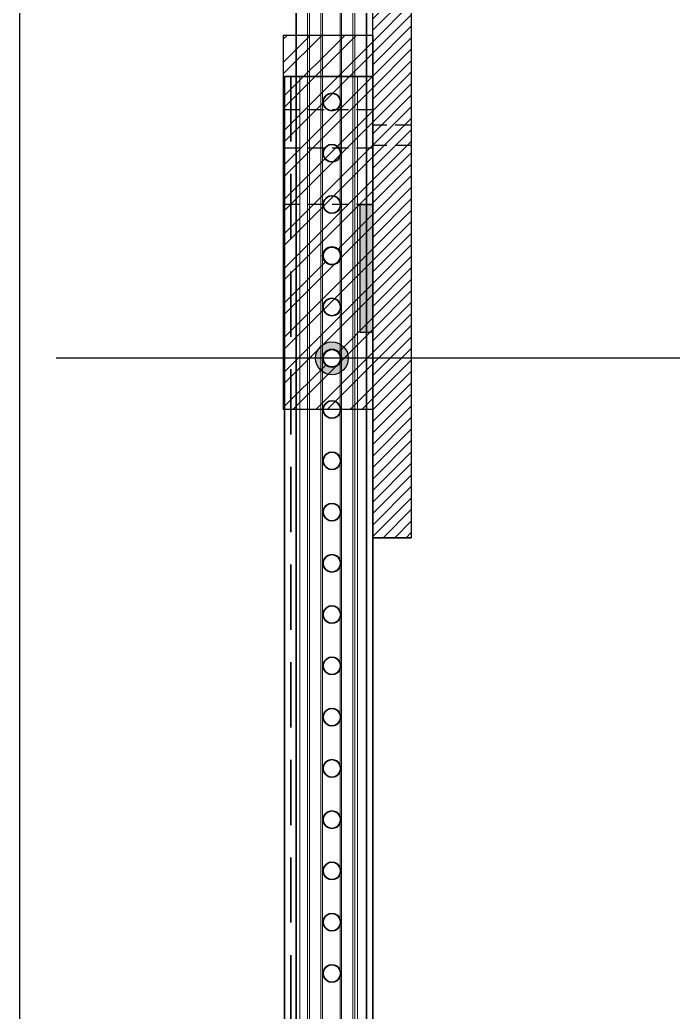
# Model space of a CAD drawing. Extents: x -442948 to -439736, y 420528 to 424220.
# Drawn here: x -442113.9 to -441858.8, y 422780.7 to 423167.9 of the extents above; entities that cross this region are included whole.
import ezdxf

# ---------------------------------------------------------------- set-up
doc = ezdxf.new("R2010")
doc.units = 0
doc.linetypes.add('DASHED2', pattern=[9.525, 6.35, -3.175])
doc.linetypes.add('DASHEDX2', pattern=[38.1, 25.4, -12.7])
doc.layers.add('GORUNEN', color=7, linetype='Continuous', lineweight=35)
doc.layers.add('TEGET', color=8, linetype='Continuous', lineweight=18)

# ---------------------------------------------------------------- blocks, each defined once
blk = doc.blocks.new('RFRF')
at = {"layer": 'GORUNEN', "color": 6}
for points in [[(-436055.46, 422629.79), (-436055.46, 420689.79)], [(-436027.96, 422629.79), (-436027.96, 420689.79)], [(-436055.46, 422226.39), (-436055.46, 422213.19)], [(-436055.46, 422213.19), (-436055.46, 422213.15), (-436055.46, 422213.04), (-436055.46, 422212.86), (-436055.46, 422212.61), (-436055.46, 422212.3), (-436055.46, 422211.94), (-436055.46, 422211.53), (-436055.46, 422211.08), (-436055.46, 422210.6), (-436055.46, 422210.1), (-436055.46, 422209.6), (-436055.46, 422209.1), (-436055.46, 422208.62), (-436055.46, 422208.16)], [(-436055.46, 422208.16), (-436055.46, 422207.94), (-436055.46, 422207.73), (-436055.46, 422207.53), (-436055.46, 422207.34), (-436055.46, 422207.17), (-436055.46, 422207.01), (-436055.46, 422206.87), (-436055.46, 422206.74), (-436055.46, 422206.64), (-436055.46, 422206.55), (-436055.46, 422206.48), (-436055.46, 422206.43), (-436055.46, 422206.4), (-436055.46, 422206.39)], [(-436055.46, 422206.39), (-436055.46, 422193.19)], [(-436055.46, 422193.19), (-436055.46, 422193.15), (-436055.46, 422193.04), (-436055.46, 422192.86), (-436055.46, 422192.61), (-436055.46, 422192.3), (-436055.46, 422191.94), (-436055.46, 422191.53), (-436055.46, 422191.08), (-436055.46, 422190.6), (-436055.46, 422190.1), (-436055.46, 422189.6), (-436055.46, 422189.1), (-436055.46, 422188.62), (-436055.46, 422188.16)], [(-436055.46, 422188.16), (-436055.46, 422187.94), (-436055.46, 422187.73), (-436055.46, 422187.53), (-436055.46, 422187.34), (-436055.46, 422187.17), (-436055.46, 422187.01), (-436055.46, 422186.87), (-436055.46, 422186.74), (-436055.46, 422186.64), (-436055.46, 422186.55), (-436055.46, 422186.48), (-436055.46, 422186.43), (-436055.46, 422186.4), (-436055.46, 422186.39)], [(-436055.46, 422186.39), (-436055.46, 422173.19)], [(-436055.46, 422173.19), (-436055.46, 422173.15), (-436055.46, 422173.04), (-436055.46, 422172.86), (-436055.46, 422172.61), (-436055.46, 422172.3), (-436055.46, 422171.94), (-436055.46, 422171.53), (-436055.46, 422171.08), (-436055.46, 422170.6), (-436055.46, 422170.1), (-436055.46, 422169.6), (-436055.46, 422169.1), (-436055.46, 422168.62), (-436055.46, 422168.16)], [(-436055.46, 422168.16), (-436055.46, 422167.94), (-436055.46, 422167.73), (-436055.46, 422167.53), (-436055.46, 422167.34), (-436055.46, 422167.17), (-436055.46, 422167.01), (-436055.46, 422166.87), (-436055.46, 422166.74), (-436055.46, 422166.64), (-436055.46, 422166.55), (-436055.46, 422166.48), (-436055.46, 422166.43), (-436055.46, 422166.4), (-436055.46, 422166.39)], [(-436055.46, 422166.39), (-436055.46, 422153.19)], [(-436055.46, 422153.19), (-436055.46, 422153.15), (-436055.46, 422153.04), (-436055.46, 422152.86), (-436055.46, 422152.61), (-436055.46, 422152.3), (-436055.46, 422151.94), (-436055.46, 422151.53), (-436055.46, 422151.08), (-436055.46, 422150.6), (-436055.46, 422150.1), (-436055.46, 422149.6), (-436055.46, 422149.1), (-436055.46, 422148.62), (-436055.46, 422148.16)], [(-436055.46, 422148.16), (-436055.46, 422147.94), (-436055.46, 422147.73), (-436055.46, 422147.53), (-436055.46, 422147.34), (-436055.46, 422147.17), (-436055.46, 422147.01), (-436055.46, 422146.87), (-436055.46, 422146.74), (-436055.46, 422146.64), (-436055.46, 422146.55), (-436055.46, 422146.48), (-436055.46, 422146.43), (-436055.46, 422146.4), (-436055.46, 422146.39)], [(-436055.46, 422146.39), (-436055.46, 422133.19)], [(-436055.46, 422133.19), (-436055.46, 422133.15), (-436055.46, 422133.04), (-436055.46, 422132.86), (-436055.46, 422132.61), (-436055.46, 422132.3), (-436055.46, 422131.94), (-436055.46, 422131.53), (-436055.46, 422131.08), (-436055.46, 422130.6), (-436055.46, 422130.1), (-436055.46, 422129.6), (-436055.46, 422129.1), (-436055.46, 422128.62), (-436055.46, 422128.16)], [(-436055.46, 422128.16), (-436055.46, 422127.94), (-436055.46, 422127.73), (-436055.46, 422127.53), (-436055.46, 422127.34), (-436055.46, 422127.17), (-436055.46, 422127.01), (-436055.46, 422126.87), (-436055.46, 422126.74), (-436055.46, 422126.64), (-436055.46, 422126.55), (-436055.46, 422126.48), (-436055.46, 422126.43), (-436055.46, 422126.4), (-436055.46, 422126.39)], [(-436055.46, 422126.39), (-436055.46, 422113.19)], [(-436055.46, 422113.19), (-436055.46, 422113.15), (-436055.46, 422113.04), (-436055.46, 422112.86), (-436055.46, 422112.61), (-436055.46, 422112.3), (-436055.46, 422111.94), (-436055.46, 422111.53), (-436055.46, 422111.08), (-436055.46, 422110.6), (-436055.46, 422110.1), (-436055.46, 422109.6), (-436055.46, 422109.1), (-436055.46, 422108.62), (-436055.46, 422108.16)], [(-436055.46, 422108.16), (-436055.46, 422107.94), (-436055.46, 422107.73), (-436055.46, 422107.53), (-436055.46, 422107.34), (-436055.46, 422107.17), (-436055.46, 422107.01), (-436055.46, 422106.87), (-436055.46, 422106.74), (-436055.46, 422106.64), (-436055.46, 422106.55), (-436055.46, 422106.48), (-436055.46, 422106.43), (-436055.46, 422106.4), (-436055.46, 422106.39)], [(-436055.46, 422106.39), (-436055.46, 422093.19)], [(-436055.46, 422093.19), (-436055.46, 422093.15), (-436055.46, 422093.04), (-436055.46, 422092.86), (-436055.46, 422092.61), (-436055.46, 422092.3), (-436055.46, 422091.94), (-436055.46, 422091.53), (-436055.46, 422091.08), (-436055.46, 422090.6), (-436055.46, 422090.1), (-436055.46, 422089.6), (-436055.46, 422089.1), (-436055.46, 422088.62), (-436055.46, 422088.16)], [(-436055.46, 422088.16), (-436055.46, 422087.94), (-436055.46, 422087.73), (-436055.46, 422087.53), (-436055.46, 422087.34), (-436055.46, 422087.17), (-436055.46, 422087.01), (-436055.46, 422086.87), (-436055.46, 422086.74), (-436055.46, 422086.64), (-436055.46, 422086.55), (-436055.46, 422086.48), (-436055.46, 422086.43), (-436055.46, 422086.4), (-436055.46, 422086.39)], [(-436055.46, 422086.39), (-436055.46, 422073.19)], [(-436055.46, 422073.19), (-436055.46, 422073.15), (-436055.46, 422073.04), (-436055.46, 422072.86), (-436055.46, 422072.61), (-436055.46, 422072.3), (-436055.46, 422071.94), (-436055.46, 422071.53), (-436055.46, 422071.08), (-436055.46, 422070.6), (-436055.46, 422070.1), (-436055.46, 422069.6), (-436055.46, 422069.1), (-436055.46, 422068.62), (-436055.46, 422068.16)], [(-436055.46, 422068.16), (-436055.46, 422067.94), (-436055.46, 422067.73), (-436055.46, 422067.53), (-436055.46, 422067.34), (-436055.46, 422067.17), (-436055.46, 422067.01), (-436055.46, 422066.87), (-436055.46, 422066.74), (-436055.46, 422066.64), (-436055.46, 422066.55), (-436055.46, 422066.48), (-436055.46, 422066.43), (-436055.46, 422066.4), (-436055.46, 422066.39)], [(-436055.46, 422066.39), (-436055.46, 422053.19)], [(-436055.46, 422053.19), (-436055.46, 422053.15), (-436055.46, 422053.04), (-436055.46, 422052.86), (-436055.46, 422052.61), (-436055.46, 422052.3), (-436055.46, 422051.94), (-436055.46, 422051.53), (-436055.46, 422051.08), (-436055.46, 422050.6), (-436055.46, 422050.1), (-436055.46, 422049.6), (-436055.46, 422049.1), (-436055.46, 422048.62), (-436055.46, 422048.16)], [(-436055.46, 422048.16), (-436055.46, 422047.94), (-436055.46, 422047.73), (-436055.46, 422047.53), (-436055.46, 422047.34), (-436055.46, 422047.17), (-436055.46, 422047.01), (-436055.46, 422046.87), (-436055.46, 422046.74), (-436055.46, 422046.64), (-436055.46, 422046.55), (-436055.46, 422046.48), (-436055.46, 422046.43), (-436055.46, 422046.4), (-436055.46, 422046.39)], [(-436055.46, 422046.39), (-436055.46, 422033.19)], [(-436055.46, 422033.19), (-436055.46, 422033.15), (-436055.46, 422033.04), (-436055.46, 422032.86), (-436055.46, 422032.61), (-436055.46, 422032.3), (-436055.46, 422031.94), (-436055.46, 422031.53), (-436055.46, 422031.08), (-436055.46, 422030.6), (-436055.46, 422030.1), (-436055.46, 422029.6), (-436055.46, 422029.1), (-436055.46, 422028.62), (-436055.46, 422028.16)], [(-436055.46, 422028.16), (-436055.46, 422027.94), (-436055.46, 422027.73), (-436055.46, 422027.53), (-436055.46, 422027.34), (-436055.46, 422027.17), (-436055.46, 422027.01), (-436055.46, 422026.87), (-436055.46, 422026.74), (-436055.46, 422026.64), (-436055.46, 422026.55), (-436055.46, 422026.48), (-436055.46, 422026.43), (-436055.46, 422026.4), (-436055.46, 422026.39)], [(-436055.46, 422026.39), (-436055.46, 422013.19)], [(-436055.46, 422013.19), (-436055.46, 422013.15), (-436055.46, 422013.04), (-436055.46, 422012.86), (-436055.46, 422012.61), (-436055.46, 422012.3), (-436055.46, 422011.94), (-436055.46, 422011.53), (-436055.46, 422011.08), (-436055.46, 422010.6), (-436055.46, 422010.1), (-436055.46, 422009.6), (-436055.46, 422009.1), (-436055.46, 422008.62), (-436055.46, 422008.16)], [(-436055.46, 422008.16), (-436055.46, 422007.94), (-436055.46, 422007.73), (-436055.46, 422007.53), (-436055.46, 422007.34), (-436055.46, 422007.17), (-436055.46, 422007.01), (-436055.46, 422006.87), (-436055.46, 422006.74), (-436055.46, 422006.64), (-436055.46, 422006.55), (-436055.46, 422006.48), (-436055.46, 422006.43), (-436055.46, 422006.4), (-436055.46, 422006.39)], [(-436055.46, 422006.39), (-436055.46, 421993.19)], [(-436055.46, 421993.19), (-436055.46, 421993.15), (-436055.46, 421993.04), (-436055.46, 421992.86), (-436055.46, 421992.61), (-436055.46, 421992.3), (-436055.46, 421991.94), (-436055.46, 421991.53), (-436055.46, 421991.08), (-436055.46, 421990.6), (-436055.46, 421990.1), (-436055.46, 421989.6), (-436055.46, 421989.1), (-436055.46, 421988.62), (-436055.46, 421988.16)], [(-436055.46, 421988.16), (-436055.46, 421987.94), (-436055.46, 421987.73), (-436055.46, 421987.53), (-436055.46, 421987.34), (-436055.46, 421987.17), (-436055.46, 421987.01), (-436055.46, 421986.87), (-436055.46, 421986.74), (-436055.46, 421986.64), (-436055.46, 421986.55), (-436055.46, 421986.48), (-436055.46, 421986.43), (-436055.46, 421986.4), (-436055.46, 421986.39)], [(-436055.46, 421986.39), (-436055.46, 421973.19)], [(-436055.46, 421973.19), (-436055.46, 421973.15), (-436055.46, 421973.04), (-436055.46, 421972.86), (-436055.46, 421972.61), (-436055.46, 421972.3), (-436055.46, 421971.94), (-436055.46, 421971.53), (-436055.46, 421971.08), (-436055.46, 421970.6), (-436055.46, 421970.1), (-436055.46, 421969.6), (-436055.46, 421969.1), (-436055.46, 421968.62), (-436055.46, 421968.16)], [(-436055.46, 421968.16), (-436055.46, 421967.94), (-436055.46, 421967.73), (-436055.46, 421967.53), (-436055.46, 421967.34), (-436055.46, 421967.17), (-436055.46, 421967.01), (-436055.46, 421966.87), (-436055.46, 421966.74), (-436055.46, 421966.64), (-436055.46, 421966.55), (-436055.46, 421966.48), (-436055.46, 421966.43), (-436055.46, 421966.4), (-436055.46, 421966.39)], [(-436055.46, 421966.39), (-436055.46, 421953.19)], [(-436055.46, 421953.19), (-436055.46, 421953.15), (-436055.46, 421953.04), (-436055.46, 421952.86), (-436055.46, 421952.61), (-436055.46, 421952.3), (-436055.46, 421951.94), (-436055.46, 421951.53), (-436055.46, 421951.08), (-436055.46, 421950.6), (-436055.46, 421950.1), (-436055.46, 421949.6), (-436055.46, 421949.1), (-436055.46, 421948.62), (-436055.46, 421948.16)], [(-436055.46, 421948.16), (-436055.46, 421947.94), (-436055.46, 421947.73), (-436055.46, 421947.53), (-436055.46, 421947.34), (-436055.46, 421947.17), (-436055.46, 421947.01), (-436055.46, 421946.87), (-436055.46, 421946.74), (-436055.46, 421946.64), (-436055.46, 421946.55), (-436055.46, 421946.48), (-436055.46, 421946.43), (-436055.46, 421946.4), (-436055.46, 421946.39)], [(-436055.46, 421946.39), (-436055.46, 421933.19)], [(-436055.46, 421933.19), (-436055.46, 421933.15), (-436055.46, 421933.04), (-436055.46, 421932.86), (-436055.46, 421932.61), (-436055.46, 421932.3), (-436055.46, 421931.94), (-436055.46, 421931.53), (-436055.46, 421931.08), (-436055.46, 421930.6), (-436055.46, 421930.1), (-436055.46, 421929.6), (-436055.46, 421929.1), (-436055.46, 421928.62), (-436055.46, 421928.16)], [(-436055.46, 421928.16), (-436055.46, 421927.94), (-436055.46, 421927.73), (-436055.46, 421927.53), (-436055.46, 421927.34), (-436055.46, 421927.17), (-436055.46, 421927.01), (-436055.46, 421926.87), (-436055.46, 421926.74), (-436055.46, 421926.64), (-436055.46, 421926.55), (-436055.46, 421926.48), (-436055.46, 421926.43), (-436055.46, 421926.4), (-436055.46, 421926.39)], [(-436055.46, 421926.39), (-436055.46, 421913.19)], [(-436055.46, 421913.19), (-436055.46, 421913.15), (-436055.46, 421913.04), (-436055.46, 421912.86), (-436055.46, 421912.61), (-436055.46, 421912.3), (-436055.46, 421911.94), (-436055.46, 421911.53), (-436055.46, 421911.08), (-436055.46, 421910.6), (-436055.46, 421910.1), (-436055.46, 421909.6), (-436055.46, 421909.1), (-436055.46, 421908.62), (-436055.46, 421908.16)], [(-436055.46, 421908.16), (-436055.46, 421907.94), (-436055.46, 421907.73), (-436055.46, 421907.53), (-436055.46, 421907.34), (-436055.46, 421907.17), (-436055.46, 421907.01), (-436055.46, 421906.87), (-436055.46, 421906.74), (-436055.46, 421906.64), (-436055.46, 421906.55), (-436055.46, 421906.48), (-436055.46, 421906.43), (-436055.46, 421906.4), (-436055.46, 421906.39)], [(-436055.46, 421906.39), (-436055.46, 421893.19)], [(-436055.46, 421893.19), (-436055.46, 421893.15), (-436055.46, 421893.04), (-436055.46, 421892.86), (-436055.46, 421892.61), (-436055.46, 421892.3), (-436055.46, 421891.94), (-436055.46, 421891.53), (-436055.46, 421891.08), (-436055.46, 421890.6), (-436055.46, 421890.1), (-436055.46, 421889.6), (-436055.46, 421889.1), (-436055.46, 421888.62), (-436055.46, 421888.16)], [(-436055.46, 421888.16), (-436055.46, 421887.94), (-436055.46, 421887.73), (-436055.46, 421887.53), (-436055.46, 421887.34), (-436055.46, 421887.17), (-436055.46, 421887.01), (-436055.46, 421886.87), (-436055.46, 421886.74), (-436055.46, 421886.64), (-436055.46, 421886.55), (-436055.46, 421886.48), (-436055.46, 421886.43), (-436055.46, 421886.4), (-436055.46, 421886.39)], [(-436055.46, 421886.39), (-436055.46, 421873.19)], [(-436055.46, 421873.19), (-436055.46, 421873.15), (-436055.46, 421873.04), (-436055.46, 421872.86), (-436055.46, 421872.61), (-436055.46, 421872.3), (-436055.46, 421871.94), (-436055.46, 421871.53), (-436055.46, 421871.08), (-436055.46, 421870.6), (-436055.46, 421870.1), (-436055.46, 421869.6), (-436055.46, 421869.1), (-436055.46, 421868.62), (-436055.46, 421868.16)], [(-436055.46, 421868.16), (-436055.46, 421867.94), (-436055.46, 421867.73), (-436055.46, 421867.53), (-436055.46, 421867.34), (-436055.46, 421867.17), (-436055.46, 421867.01), (-436055.46, 421866.87), (-436055.46, 421866.74), (-436055.46, 421866.64), (-436055.46, 421866.55), (-436055.46, 421866.48), (-436055.46, 421866.43), (-436055.46, 421866.4), (-436055.46, 421866.39)], [(-436055.46, 421866.39), (-436055.46, 421853.19)], [(-436055.46, 421853.19), (-436055.46, 421853.15), (-436055.46, 421853.04), (-436055.46, 421852.86), (-436055.46, 421852.61), (-436055.46, 421852.3), (-436055.46, 421851.94), (-436055.46, 421851.53), (-436055.46, 421851.08), (-436055.46, 421850.6), (-436055.46, 421850.1), (-436055.46, 421849.6), (-436055.46, 421849.1), (-436055.46, 421848.62), (-436055.46, 421848.16)], [(-436055.46, 421848.16), (-436055.46, 421847.94), (-436055.46, 421847.73), (-436055.46, 421847.53), (-436055.46, 421847.34), (-436055.46, 421847.17), (-436055.46, 421847.01), (-436055.46, 421846.87), (-436055.46, 421846.74), (-436055.46, 421846.64), (-436055.46, 421846.55), (-436055.46, 421846.48), (-436055.46, 421846.43), (-436055.46, 421846.4), (-436055.46, 421846.39)], [(-436055.46, 421846.39), (-436055.46, 421833.19)], [(-436055.46, 421833.19), (-436055.46, 421833.15), (-436055.46, 421833.04), (-436055.46, 421832.86), (-436055.46, 421832.61), (-436055.46, 421832.3), (-436055.46, 421831.94), (-436055.46, 421831.53), (-436055.46, 421831.08), (-436055.46, 421830.6), (-436055.46, 421830.1), (-436055.46, 421829.6), (-436055.46, 421829.1), (-436055.46, 421828.62), (-436055.46, 421828.16)]]:
    blk.add_lwpolyline(points, dxfattribs=at)
at = {"layer": 'TEGET', "color": 6}
for points in [[(-436050.96, 422626.79), (-436050.96, 420689.79)], [(-436050.16, 422626.79), (-436050.16, 420689.79)], [(-436045.77, 422626.79), (-436045.77, 420689.79)], [(-436045.12, 422626.79), (-436045.12, 420689.79)], [(-436038.3, 422626.79), (-436038.3, 420689.79)], [(-436037.66, 422626.79), (-436037.66, 420689.79)], [(-436033.27, 422626.79), (-436033.27, 420689.79)], [(-436032.46, 422626.79), (-436032.46, 420689.79)]]:
    blk.add_lwpolyline(points, dxfattribs=at)
blk = doc.blocks.new('FRAR')
at = {"layer": 'GORUNEN', "color": 3}
for points in [[(-441368.82, 423145.81), (-441369.49, 423145.81), (-441370.15, 423145.81), (-441370.8, 423145.81), (-441371.42, 423145.81), (-441372.01, 423145.81), (-441372.56, 423145.81), (-441373.06, 423145.81), (-441373.51, 423145.81), (-441373.9, 423145.81), (-441374.23, 423145.81), (-441374.48, 423145.81), (-441374.67, 423145.81), (-441374.78, 423145.81), (-441374.82, 423145.81)], [(-441374.82, 423145.81), (-441374.82, 420960.81)], [(-441346.32, 423145.81), (-441368.82, 423145.81)], [(-441340.32, 423145.81), (-441340.36, 423145.81), (-441340.47, 423145.81), (-441340.66, 423145.81), (-441340.91, 423145.81), (-441341.24, 423145.81), (-441341.63, 423145.81), (-441342.08, 423145.81), (-441342.58, 423145.81), (-441343.13, 423145.81), (-441343.72, 423145.81), (-441344.34, 423145.81), (-441344.98, 423145.81), (-441345.65, 423145.81), (-441346.32, 423145.81)], [(-441340.32, 420665.81), (-441340.32, 423145.81)], [(-441356.32, 423139.21), (-441357.37, 423139.04), (-441358.32, 423138.56), (-441359.07, 423137.8), (-441359.55, 423136.86), (-441359.72, 423135.81)], [(-441359.72, 423135.81), (-441359.55, 423134.75), (-441359.07, 423133.81), (-441358.32, 423133.05), (-441357.37, 423132.57), (-441356.32, 423132.41)], [(-441359.22, 423137.57), (-441358.72, 423138.21), (-441358.09, 423138.71)], [(-441352.92, 423135.81), (-441353.09, 423136.86), (-441353.57, 423137.8), (-441354.32, 423138.56), (-441355.27, 423139.04), (-441356.32, 423139.21)], [(-441356.32, 423132.41), (-441355.27, 423132.57), (-441354.32, 423133.05), (-441353.57, 423133.81), (-441353.09, 423134.75), (-441352.92, 423135.81)], [(-441354.55, 423138.71), (-441353.92, 423138.21), (-441353.42, 423137.57)], [(-441358.09, 423132.9), (-441358.72, 423133.4), (-441359.22, 423134.04)], [(-441353.42, 423134.04), (-441353.92, 423133.4), (-441354.55, 423132.9)], [(-441356.32, 423119.21), (-441357.37, 423119.04), (-441358.32, 423118.56), (-441359.07, 423117.8), (-441359.55, 423116.86), (-441359.72, 423115.81)], [(-441359.22, 423117.57), (-441358.72, 423118.21), (-441358.09, 423118.71)], [(-441352.92, 423115.81), (-441353.09, 423116.86), (-441353.57, 423117.8), (-441354.32, 423118.56), (-441355.27, 423119.04), (-441356.32, 423119.21)], [(-441354.55, 423118.71), (-441353.92, 423118.21), (-441353.42, 423117.57)], [(-441359.72, 423115.81), (-441359.55, 423114.75), (-441359.07, 423113.81), (-441358.32, 423113.05), (-441357.37, 423112.57), (-441356.32, 423112.41)], [(-441358.09, 423112.9), (-441358.72, 423113.4), (-441359.22, 423114.04)], [(-441356.32, 423112.41), (-441355.27, 423112.57), (-441354.32, 423113.05), (-441353.57, 423113.81), (-441353.09, 423114.75), (-441352.92, 423115.81)], [(-441353.42, 423114.04), (-441353.92, 423113.4), (-441354.55, 423112.9)], [(-441356.32, 423099.21), (-441357.37, 423099.04), (-441358.32, 423098.56), (-441359.07, 423097.8), (-441359.55, 423096.86), (-441359.72, 423095.81)], [(-441359.22, 423097.57), (-441358.72, 423098.21), (-441358.09, 423098.71)], [(-441352.92, 423095.81), (-441353.09, 423096.86), (-441353.57, 423097.8), (-441354.32, 423098.56), (-441355.27, 423099.04), (-441356.32, 423099.21)], [(-441354.55, 423098.71), (-441353.92, 423098.21), (-441353.42, 423097.57)], [(-441359.72, 423095.81), (-441359.55, 423094.75), (-441359.07, 423093.81), (-441358.32, 423093.05), (-441357.37, 423092.57), (-441356.32, 423092.41)], [(-441358.09, 423092.9), (-441358.72, 423093.4), (-441359.22, 423094.04)], [(-441356.32, 423092.41), (-441355.27, 423092.57), (-441354.32, 423093.05), (-441353.57, 423093.81), (-441353.09, 423094.75), (-441352.92, 423095.81)], [(-441353.42, 423094.04), (-441353.92, 423093.4), (-441354.55, 423092.9)], [(-441356.32, 423079.21), (-441357.37, 423079.04), (-441358.32, 423078.56), (-441359.07, 423077.8), (-441359.55, 423076.86), (-441359.72, 423075.81)], [(-441359.22, 423077.57), (-441358.72, 423078.21), (-441358.09, 423078.71)], [(-441352.92, 423075.81), (-441353.09, 423076.86), (-441353.57, 423077.8), (-441354.32, 423078.56), (-441355.27, 423079.04), (-441356.32, 423079.21)], [(-441354.55, 423078.71), (-441353.92, 423078.21), (-441353.42, 423077.57)], [(-441359.72, 423075.81), (-441359.55, 423074.75), (-441359.07, 423073.81), (-441358.32, 423073.05), (-441357.37, 423072.57), (-441356.32, 423072.41)], [(-441358.09, 423072.9), (-441358.72, 423073.4), (-441359.22, 423074.04)], [(-441356.32, 423072.41), (-441355.27, 423072.57), (-441354.32, 423073.05), (-441353.57, 423073.81), (-441353.09, 423074.75), (-441352.92, 423075.81)], [(-441353.42, 423074.04), (-441353.92, 423073.4), (-441354.55, 423072.9)], [(-441356.32, 423059.21), (-441357.37, 423059.04), (-441358.32, 423058.56), (-441359.07, 423057.8), (-441359.55, 423056.86), (-441359.72, 423055.81)], [(-441359.22, 423057.57), (-441358.72, 423058.21), (-441358.09, 423058.71)], [(-441352.92, 423055.81), (-441353.09, 423056.86), (-441353.57, 423057.8), (-441354.32, 423058.56), (-441355.27, 423059.04), (-441356.32, 423059.21)], [(-441354.55, 423058.71), (-441353.92, 423058.21), (-441353.42, 423057.57)], [(-441359.72, 423055.81), (-441359.55, 423054.75), (-441359.07, 423053.81), (-441358.32, 423053.05), (-441357.37, 423052.57), (-441356.32, 423052.41)], [(-441356.32, 423052.41), (-441355.27, 423052.57), (-441354.32, 423053.05), (-441353.57, 423053.81), (-441353.09, 423054.75), (-441352.92, 423055.81)], [(-441358.09, 423052.9), (-441358.72, 423053.4), (-441359.22, 423054.04)], [(-441353.42, 423054.04), (-441353.92, 423053.4), (-441354.55, 423052.9)], [(-441356.32, 423039.21), (-441357.37, 423039.04), (-441358.32, 423038.56), (-441359.07, 423037.8), (-441359.55, 423036.86), (-441359.72, 423035.81)], [(-441359.22, 423037.57), (-441358.72, 423038.21), (-441358.09, 423038.71)], [(-441352.92, 423035.81), (-441353.09, 423036.86), (-441353.57, 423037.8), (-441354.32, 423038.56), (-441355.27, 423039.04), (-441356.32, 423039.21)], [(-441354.55, 423038.71), (-441353.92, 423038.21), (-441353.42, 423037.57)], [(-441359.72, 423035.81), (-441359.55, 423034.75), (-441359.07, 423033.81), (-441358.32, 423033.05), (-441357.37, 423032.57), (-441356.32, 423032.41)], [(-441356.32, 423032.41), (-441355.27, 423032.57), (-441354.32, 423033.05), (-441353.57, 423033.81), (-441353.09, 423034.75), (-441352.92, 423035.81)], [(-441358.09, 423032.9), (-441358.72, 423033.4), (-441359.22, 423034.04)], [(-441353.42, 423034.04), (-441353.92, 423033.4), (-441354.55, 423032.9)], [(-441356.32, 423019.21), (-441357.37, 423019.04), (-441358.32, 423018.56), (-441359.07, 423017.8), (-441359.55, 423016.86), (-441359.72, 423015.81)], [(-441359.72, 423015.81), (-441359.55, 423014.75), (-441359.07, 423013.81), (-441358.32, 423013.05), (-441357.37, 423012.57), (-441356.32, 423012.41)], [(-441359.22, 423017.57), (-441358.72, 423018.21), (-441358.09, 423018.71)], [(-441352.92, 423015.81), (-441353.09, 423016.86), (-441353.57, 423017.8), (-441354.32, 423018.56), (-441355.27, 423019.04), (-441356.32, 423019.21)], [(-441356.32, 423012.41), (-441355.27, 423012.57), (-441354.32, 423013.05), (-441353.57, 423013.81), (-441353.09, 423014.75), (-441352.92, 423015.81)], [(-441354.55, 423018.71), (-441353.92, 423018.21), (-441353.42, 423017.57)], [(-441358.09, 423012.9), (-441358.72, 423013.4), (-441359.22, 423014.04)], [(-441353.42, 423014.04), (-441353.92, 423013.4), (-441354.55, 423012.9)], [(-441356.32, 422999.21), (-441357.37, 422999.04), (-441358.32, 422998.56), (-441359.07, 422997.8), (-441359.55, 422996.86), (-441359.72, 422995.81)], [(-441359.22, 422997.57), (-441358.72, 422998.21), (-441358.09, 422998.71)], [(-441352.92, 422995.81), (-441353.09, 422996.86), (-441353.57, 422997.8), (-441354.32, 422998.56), (-441355.27, 422999.04), (-441356.32, 422999.21)], [(-441354.55, 422998.71), (-441353.92, 422998.21), (-441353.42, 422997.57)], [(-441359.72, 422995.81), (-441359.55, 422994.75), (-441359.07, 422993.81), (-441358.32, 422993.05), (-441357.37, 422992.57), (-441356.32, 422992.41)], [(-441358.09, 422992.9), (-441358.72, 422993.4), (-441359.22, 422994.04)], [(-441356.32, 422992.41), (-441355.27, 422992.57), (-441354.32, 422993.05), (-441353.57, 422993.81), (-441353.09, 422994.75), (-441352.92, 422995.81)], [(-441353.42, 422994.04), (-441353.92, 422993.4), (-441354.55, 422992.9)], [(-441356.32, 422979.21), (-441357.37, 422979.04), (-441358.32, 422978.56), (-441359.07, 422977.8), (-441359.55, 422976.86), (-441359.72, 422975.81)], [(-441359.22, 422977.57), (-441358.72, 422978.21), (-441358.09, 422978.71)], [(-441352.92, 422975.81), (-441353.09, 422976.86), (-441353.57, 422977.8), (-441354.32, 422978.56), (-441355.27, 422979.04), (-441356.32, 422979.21)], [(-441354.55, 422978.71), (-441353.92, 422978.21), (-441353.42, 422977.57)], [(-441359.72, 422975.81), (-441359.55, 422974.75), (-441359.07, 422973.81), (-441358.32, 422973.05), (-441357.37, 422972.57), (-441356.32, 422972.41)], [(-441358.09, 422972.9), (-441358.72, 422973.4), (-441359.22, 422974.04)], [(-441356.32, 422972.41), (-441355.27, 422972.57), (-441354.32, 422973.05), (-441353.57, 422973.81), (-441353.09, 422974.75), (-441352.92, 422975.81)], [(-441353.42, 422974.04), (-441353.92, 422973.4), (-441354.55, 422972.9)], [(-441356.32, 422959.21), (-441357.37, 422959.04), (-441358.32, 422958.56), (-441359.07, 422957.8), (-441359.55, 422956.86), (-441359.72, 422955.81)], [(-441359.22, 422957.57), (-441358.72, 422958.21), (-441358.09, 422958.71)], [(-441352.92, 422955.81), (-441353.09, 422956.86), (-441353.57, 422957.8), (-441354.32, 422958.56), (-441355.27, 422959.04), (-441356.32, 422959.21)], [(-441354.55, 422958.71), (-441353.92, 422958.21), (-441353.42, 422957.57)], [(-441359.72, 422955.81), (-441359.55, 422954.75), (-441359.07, 422953.81), (-441358.32, 422953.05), (-441357.37, 422952.57), (-441356.32, 422952.41)], [(-441358.09, 422952.9), (-441358.72, 422953.4), (-441359.22, 422954.04)], [(-441356.32, 422952.41), (-441355.27, 422952.57), (-441354.32, 422953.05), (-441353.57, 422953.81), (-441353.09, 422954.75), (-441352.92, 422955.81)], [(-441353.42, 422954.04), (-441353.92, 422953.4), (-441354.55, 422952.9)], [(-441356.32, 422939.21), (-441357.37, 422939.04), (-441358.32, 422938.56), (-441359.07, 422937.8), (-441359.55, 422936.86), (-441359.72, 422935.81)], [(-441359.22, 422937.57), (-441358.72, 422938.21), (-441358.09, 422938.71)], [(-441352.92, 422935.81), (-441353.09, 422936.86), (-441353.57, 422937.8), (-441354.32, 422938.56), (-441355.27, 422939.04), (-441356.32, 422939.21)], [(-441354.55, 422938.71), (-441353.92, 422938.21), (-441353.42, 422937.57)], [(-441359.72, 422935.81), (-441359.55, 422934.75), (-441359.07, 422933.81), (-441358.32, 422933.05), (-441357.37, 422932.57), (-441356.32, 422932.41)], [(-441356.32, 422932.41), (-441355.27, 422932.57), (-441354.32, 422933.05), (-441353.57, 422933.81), (-441353.09, 422934.75), (-441352.92, 422935.81)], [(-441358.09, 422932.9), (-441358.72, 422933.4), (-441359.22, 422934.04)], [(-441353.42, 422934.04), (-441353.92, 422933.4), (-441354.55, 422932.9)], [(-441356.32, 422919.21), (-441357.37, 422919.04), (-441358.32, 422918.56), (-441359.07, 422917.8), (-441359.55, 422916.86), (-441359.72, 422915.81)], [(-441359.22, 422917.57), (-441358.72, 422918.21), (-441358.09, 422918.71)], [(-441352.92, 422915.81), (-441353.09, 422916.86), (-441353.57, 422917.8), (-441354.32, 422918.56), (-441355.27, 422919.04), (-441356.32, 422919.21)], [(-441354.55, 422918.71), (-441353.92, 422918.21), (-441353.42, 422917.57)], [(-441359.72, 422915.81), (-441359.55, 422914.75), (-441359.07, 422913.81), (-441358.32, 422913.05), (-441357.37, 422912.57), (-441356.32, 422912.41)], [(-441356.32, 422912.41), (-441355.27, 422912.57), (-441354.32, 422913.05), (-441353.57, 422913.81), (-441353.09, 422914.75), (-441352.92, 422915.81)], [(-441358.09, 422912.9), (-441358.72, 422913.4), (-441359.22, 422914.04)], [(-441353.42, 422914.04), (-441353.92, 422913.4), (-441354.55, 422912.9)], [(-441356.32, 422899.21), (-441357.37, 422899.04), (-441358.32, 422898.56), (-441359.07, 422897.8), (-441359.55, 422896.86), (-441359.72, 422895.81)], [(-441359.72, 422895.81), (-441359.55, 422894.75), (-441359.07, 422893.81), (-441358.32, 422893.05), (-441357.37, 422892.57), (-441356.32, 422892.41)], [(-441359.22, 422897.57), (-441358.72, 422898.21), (-441358.09, 422898.71)], [(-441352.92, 422895.81), (-441353.09, 422896.86), (-441353.57, 422897.8), (-441354.32, 422898.56), (-441355.27, 422899.04), (-441356.32, 422899.21)], [(-441356.32, 422892.41), (-441355.27, 422892.57), (-441354.32, 422893.05), (-441353.57, 422893.81), (-441353.09, 422894.75), (-441352.92, 422895.81)], [(-441354.55, 422898.71), (-441353.92, 422898.21), (-441353.42, 422897.57)], [(-441358.09, 422892.9), (-441358.72, 422893.4), (-441359.22, 422894.04)], [(-441353.42, 422894.04), (-441353.92, 422893.4), (-441354.55, 422892.9)], [(-441356.32, 422879.21), (-441357.37, 422879.04), (-441358.32, 422878.56), (-441359.07, 422877.8), (-441359.55, 422876.86), (-441359.72, 422875.81)], [(-441359.22, 422877.57), (-441358.72, 422878.21), (-441358.09, 422878.71)], [(-441352.92, 422875.81), (-441353.09, 422876.86), (-441353.57, 422877.8), (-441354.32, 422878.56), (-441355.27, 422879.04), (-441356.32, 422879.21)], [(-441354.55, 422878.71), (-441353.92, 422878.21), (-441353.42, 422877.57)], [(-441359.72, 422875.81), (-441359.55, 422874.75), (-441359.07, 422873.81), (-441358.32, 422873.05), (-441357.37, 422872.57), (-441356.32, 422872.41)], [(-441358.09, 422872.9), (-441358.72, 422873.4), (-441359.22, 422874.04)], [(-441356.32, 422872.41), (-441355.27, 422872.57), (-441354.32, 422873.05), (-441353.57, 422873.81), (-441353.09, 422874.75), (-441352.92, 422875.81)], [(-441353.42, 422874.04), (-441353.92, 422873.4), (-441354.55, 422872.9)], [(-441356.32, 422859.21), (-441357.37, 422859.04), (-441358.32, 422858.56), (-441359.07, 422857.8), (-441359.55, 422856.86), (-441359.72, 422855.81)], [(-441359.22, 422857.57), (-441358.72, 422858.21), (-441358.09, 422858.71)], [(-441352.92, 422855.81), (-441353.09, 422856.86), (-441353.57, 422857.8), (-441354.32, 422858.56), (-441355.27, 422859.04), (-441356.32, 422859.21)], [(-441354.55, 422858.71), (-441353.92, 422858.21), (-441353.42, 422857.57)], [(-441359.72, 422855.81), (-441359.55, 422854.75), (-441359.07, 422853.81), (-441358.32, 422853.05), (-441357.37, 422852.57), (-441356.32, 422852.41)], [(-441358.09, 422852.9), (-441358.72, 422853.4), (-441359.22, 422854.04)], [(-441356.32, 422852.41), (-441355.27, 422852.57), (-441354.32, 422853.05), (-441353.57, 422853.81), (-441353.09, 422854.75), (-441352.92, 422855.81)], [(-441353.42, 422854.04), (-441353.92, 422853.4), (-441354.55, 422852.9)], [(-441356.32, 422839.21), (-441357.37, 422839.04), (-441358.32, 422838.56), (-441359.07, 422837.8), (-441359.55, 422836.86), (-441359.72, 422835.81)], [(-441359.22, 422837.57), (-441358.72, 422838.21), (-441358.09, 422838.71)], [(-441352.92, 422835.81), (-441353.09, 422836.86), (-441353.57, 422837.8), (-441354.32, 422838.56), (-441355.27, 422839.04), (-441356.32, 422839.21)], [(-441354.55, 422838.71), (-441353.92, 422838.21), (-441353.42, 422837.57)], [(-441359.72, 422835.81), (-441359.55, 422834.75), (-441359.07, 422833.81), (-441358.32, 422833.05), (-441357.37, 422832.57), (-441356.32, 422832.41)], [(-441358.09, 422832.9), (-441358.72, 422833.4), (-441359.22, 422834.04)], [(-441356.32, 422832.41), (-441355.27, 422832.57), (-441354.32, 422833.05), (-441353.57, 422833.81), (-441353.09, 422834.75), (-441352.92, 422835.81)], [(-441353.42, 422834.04), (-441353.92, 422833.4), (-441354.55, 422832.9)], [(-441356.32, 422819.21), (-441357.37, 422819.04), (-441358.32, 422818.56), (-441359.07, 422817.8), (-441359.55, 422816.86), (-441359.72, 422815.81)], [(-441359.22, 422817.57), (-441358.72, 422818.21), (-441358.09, 422818.71)], [(-441352.92, 422815.81), (-441353.09, 422816.86), (-441353.57, 422817.8), (-441354.32, 422818.56), (-441355.27, 422819.04), (-441356.32, 422819.21)], [(-441354.55, 422818.71), (-441353.92, 422818.21), (-441353.42, 422817.57)], [(-441359.72, 422815.81), (-441359.55, 422814.75), (-441359.07, 422813.81), (-441358.32, 422813.05), (-441357.37, 422812.57), (-441356.32, 422812.41)], [(-441358.09, 422812.9), (-441358.72, 422813.4), (-441359.22, 422814.04)], [(-441356.32, 422812.41), (-441355.27, 422812.57), (-441354.32, 422813.05), (-441353.57, 422813.81), (-441353.09, 422814.75), (-441352.92, 422815.81)], [(-441353.42, 422814.04), (-441353.92, 422813.4), (-441354.55, 422812.9)], [(-441356.32, 422799.21), (-441357.37, 422799.04), (-441358.32, 422798.56), (-441359.07, 422797.8), (-441359.55, 422796.86), (-441359.72, 422795.81)], [(-441359.22, 422797.57), (-441358.72, 422798.21), (-441358.09, 422798.71)], [(-441352.92, 422795.81), (-441353.09, 422796.86), (-441353.57, 422797.8), (-441354.32, 422798.56), (-441355.27, 422799.04), (-441356.32, 422799.21)], [(-441354.55, 422798.71), (-441353.92, 422798.21), (-441353.42, 422797.57)], [(-441359.72, 422795.81), (-441359.55, 422794.75), (-441359.07, 422793.81), (-441358.32, 422793.05), (-441357.37, 422792.57), (-441356.32, 422792.41)], [(-441356.32, 422792.41), (-441355.27, 422792.57), (-441354.32, 422793.05), (-441353.57, 422793.81), (-441353.09, 422794.75), (-441352.92, 422795.81)], [(-441358.09, 422792.9), (-441358.72, 422793.4), (-441359.22, 422794.04)], [(-441353.42, 422794.04), (-441353.92, 422793.4), (-441354.55, 422792.9)]]:
    blk.add_lwpolyline(points, dxfattribs=at)
at = {"layer": 'GORUNEN', "color": 3, "linetype": 'DASHEDX2'}
for points in [[(-441372.32, 423145.81), (-441372.32, 420960.81)], [(-441342.82, 420665.81), (-441342.82, 423145.81)]]:
    blk.add_lwpolyline(points, dxfattribs=at)
at = {"layer": 'TEGET', "color": 3}
for points in [[(-441368.82, 420960.31), (-441368.82, 423145.81)], [(-441346.32, 423145.81), (-441346.32, 420665.81)]]:
    blk.add_lwpolyline(points, dxfattribs=at)
blk = doc.blocks.new('FFEFRFRFRF')
at = {"true_color": 0x58ba48}
h = blk.add_hatch(dxfattribs=at)
h.set_pattern_fill('ANSI31', color=85)
h.paths.add_polyline_path([(-441961.1, 423665.81), (-441976.1, 423665.81), (-441976.1, 423606.31), (-441976.1, 423606.31), (-441976.1, 423588.31), (-441976.1, 423577.31), (-441976.1, 423170.81), (-441976.1, 423170.81), (-441976.1, 423126.81), (-441961.1, 423126.81)])
h.paths.add_polyline_path([(-441961.1, 423118.81), (-441976.1, 423118.81), (-441976.1, 423015.81), (-441976.1, 422965.81), (-441961.1, 422965.81)])
h.paths.add_polyline_path([(-441961.1, 423126.81), (-441976.1, 423126.81), (-441976.1, 423118.81), (-441961.1, 423118.81)])
for p, q in [((-441961.1, 423665.81), (-441961.1, 422965.81)), ((-441976.1, 422965.81), (-441976.1, 423577.31)), ((-441976.1, 422965.81), (-441961.1, 422965.81)), ((-441961.1, 422965.81), (-441976.1, 422965.81))]:
    blk.add_line(p, q)
at = {"linetype": 'DASHED2'}
for points in [[(-441961.1, 423126.81), (-441961.1, 423126.81), (-441976.1, 423126.81)], [(-441961.1, 423118.81), (-441961.1, 423118.81), (-441976.1, 423118.81)]]:
    blk.add_lwpolyline(points, dxfattribs=at)
blk = doc.blocks.new('EQRRREWR')
at = {"true_color": 0xed1f24}
h = blk.add_hatch(dxfattribs=at)
h.set_pattern_fill('ANSI32', color=240)
h.paths.add_polyline_path([(-440363.99, 423161.81), (-440398.99, 423161.81), (-440398.99, 423145.81), (-440363.99, 423145.81)])
h.paths.add_polyline_path([(-440363.99, 423145.81), (-440398.99, 423145.81), (-440398.99, 423132.81), (-440363.99, 423132.81)])
h.paths.add_polyline_path([(-440363.99, 423132.81), (-440398.99, 423132.81), (-440398.99, 423117.81), (-440363.99, 423117.81)])
h.paths.add_polyline_path([(-440363.99, 423117.81), (-440398.99, 423117.81), (-440398.99, 423095.81), (-440363.99, 423095.81)])
h.paths.add_polyline_path([(-440363.99, 423095.81), (-440398.99, 423095.81), (-440398.99, 423015.81), (-440363.99, 423015.81)])
h.paths.add_polyline_path([(-440376.41, 423075.81, -1), (-440383.61, 423075.81, -1)], flags=16)
h.paths.add_polyline_path([(-440376.37, 423035.81, -1), (-440383.57, 423035.81, -1)], flags=16)
at = {"color": 240, "true_color": 0xed1f24}
for p, q in [((-440363.99, 423161.81), (-440398.99, 423161.81)), ((-440398.99, 423161.81), (-440398.99, 423015.81)), ((-440363.99, 423161.81), (-440363.99, 423015.81)), ((-440363.99, 423145.81), (-440398.99, 423145.81)), ((-440363.99, 423015.81), (-440398.99, 423015.81))]:
    blk.add_line(p, q, dxfattribs=at)
at = {"color": 240, "linetype": 'DASHED2', "true_color": 0xed1f24}
for p, q in [((-440363.99, 423132.81), (-440398.99, 423132.81)), ((-440363.99, 423117.81), (-440398.99, 423117.81)), ((-440363.99, 423095.81), (-440398.99, 423095.81))]:
    blk.add_line(p, q, dxfattribs=at)
at = {"color": 240, "true_color": 0xed1f24}
for centre in [(-440380.01, 423075.81), (-440379.97, 423035.81)]:
    blk.add_circle(centre, 3.6, dxfattribs=at)
blk = doc.blocks.new('RFRGTHBB')
at = {"true_color": 0xedee99}
h = blk.add_hatch(color=61, dxfattribs=at)
h.dxf.hatch_style = 1
h.paths.add_polyline_path([(-441976.1, 423095.81), (-441981.1, 423095.81), (-441981.1, 423045.81), (-441976.1, 423045.81)])
at = {"color": 114, "true_color": 0x139b48}
for p, q in [((-441981.1, 423045.81), (-441981.1, 423095.81)), ((-441981.1, 423095.81), (-441976.1, 423095.81)), ((-441976.1, 423095.81), (-441976.1, 423045.81)), ((-441976.1, 423045.81), (-441981.1, 423045.81))]:
    blk.add_line(p, q, dxfattribs=at)
blk = doc.blocks.new('3E3E3')
at = {"true_color": 0xddb3d4}
h = blk.add_hatch(color=254, dxfattribs=at)
h.dxf.hatch_style = 1
h.paths.add_polyline_path([(-441988.68, 423035.81, 1), (-441995.48, 423035.81, 1)], flags=0)
h.paths.add_polyline_path([(-441998.48, 423035.81, 1), (-441985.68, 423035.81, 1)])
h.paths.add_polyline_path([(-441988.68, 423035.81, -1), (-441995.48, 423035.81, -1)], flags=16)
blk.add_circle((-441992.08, 423035.81), 6.4)
at = {"linetype": 'DASHED2'}
blk.add_circle((-441992.08, 423035.81), 3.4, dxfattribs=at)

msp = doc.modelspace()

# ---------------------------------------------------------------- linework, layer by layer
msp.add_line((-441781.71, 423035.81), (-442099.72, 423035.81))
msp.add_lwpolyline([(-442113.95, 424094.38), (-441356.04, 424094.38), (-441356.04, 420528.11), (-442113.95, 420528.11)], close=True)

# ---------------------------------------------------------------- block references
for name, p in [('FFEFRFRFRF', (0, 0)), ('RFRF', (-5950.63, 947.51)), ('EQRRREWR', (-1612.1, 0)), ('FRAR', (-635.78, 0)), ('RFRGTHBB', (0, 0)), ('3E3E3', (0, 0))]:
    msp.add_blockref(name, p)

doc.saveas('drawing.dxf')
